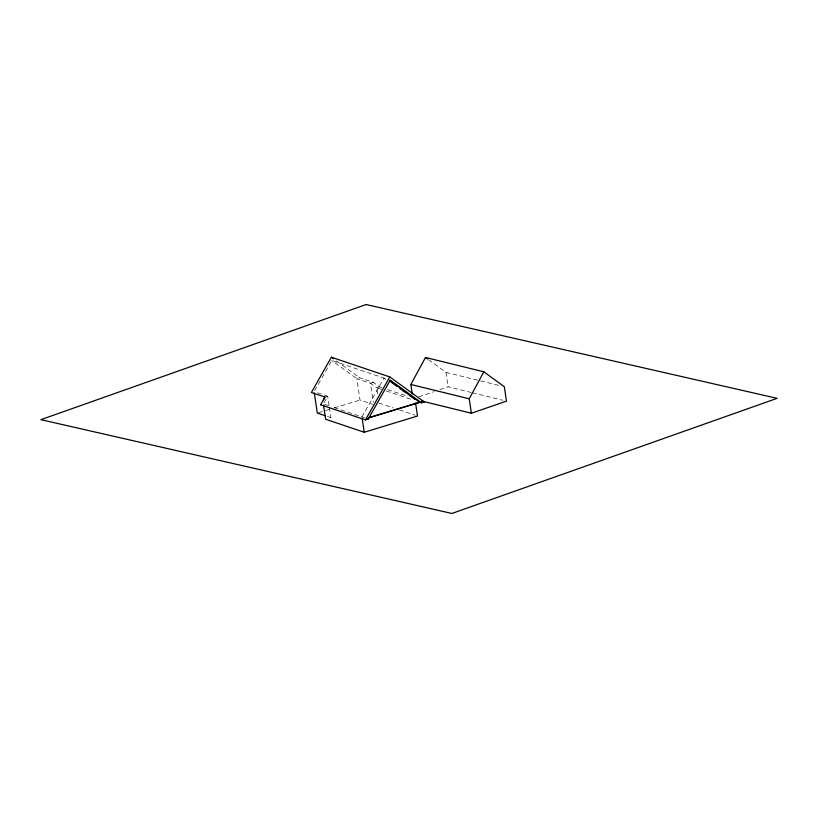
<?xml version="1.0" encoding="UTF-8"?>
<svg xmlns="http://www.w3.org/2000/svg" width="818" height="818" viewBox="0 0 818 818"><rect width="100%" height="100%" fill="white"/><g stroke="black" fill="none" stroke-linecap="round" stroke-linejoin="round"><path stroke-width="0.61" stroke-dasharray="4.09 3.07" d="M314.726 390.595L321.423 378.765M322.036 377.691L331.781 360.493L386.955 379.071M323.969 402.845L327.711 396.249L316.382 392.435M361.955 416.935L383.99 378.069L387.006 380.268M418.867 396.873L434.072 391.638M439.92 389.624L448.111 386.812L471.219 392.487M381.863 387.63L379.501 386.842L373.325 382.354L359.726 377.773L356.822 378.662L331.781 360.493M325.891 396.802L327.711 396.249L329.214 406.321M373.325 382.354L370.421 383.233L356.822 378.662L360.022 400.053L372.487 404.256M379.501 386.842L376.607 387.722L370.421 383.233L373.243 402.119M318.539 412.691L329.521 409.348M334.398 407.865L360.022 400.053M428.55 359.695L445.953 372.384L499.461 385.534M472.426 392.783L502.825 400.258M387.763 389.624L406.628 395.994M381.433 389.348L376.607 387.722L377.66 394.787M386.26 390.973L411.587 399.501M378.898 403.029L393.366 407.906M399.399 409.93L415.084 415.217M324.562 404.348L329.378 405.973M334.204 407.599L364.93 417.937M327.517 416.495L330.973 417.661L328.836 418.295L330.912 417.64L329.409 407.579M336.443 360.891L359.726 377.773M445.953 372.384L448.111 386.812"/><path stroke-width="1.23" d="M412.303 394.082L410.861 384.47L425.483 357.466L483.847 371.801L504.317 386.73L506.475 401.147L471.383 413.233L421.526 400.984M471.383 413.233L469.225 398.806L483.847 371.801M418.182 401.72L421.474 402.824L424.317 401.965L389.797 376.924L331.382 357.221L311.392 392.497L324.981 397.078L320.625 404.777M320.615 404.777L365.441 419.89L389.797 376.924M365.441 419.89L368.212 419.051L390.247 380.176L421.474 402.824M323.427 399.818L324.981 397.078M368.816 417.701L419.654 402.211M369.061 417.783L419.9 402.292L389.429 380.298M323.529 405.125L325.636 419.245L364.245 432.252L417.497 416.025L415.564 403.069M410.861 384.47L469.225 398.806M421.955 401.168L424.317 401.965M366.638 418.519L368.212 419.051M325.247 415.738L317.312 413.07L314.306 392.926M390.984 381.986L397.027 386.372M400.053 388.57L406.096 392.947M408.11 394.409L415.166 399.521M331.382 357.221L333.407 358.693M425.483 357.466L427.528 358.949M362.129 418.121L364.245 432.252M366.106 304.531L40.9 419.665L451.884 513.469L777.1 398.335L366.106 304.531"/></g></svg>
